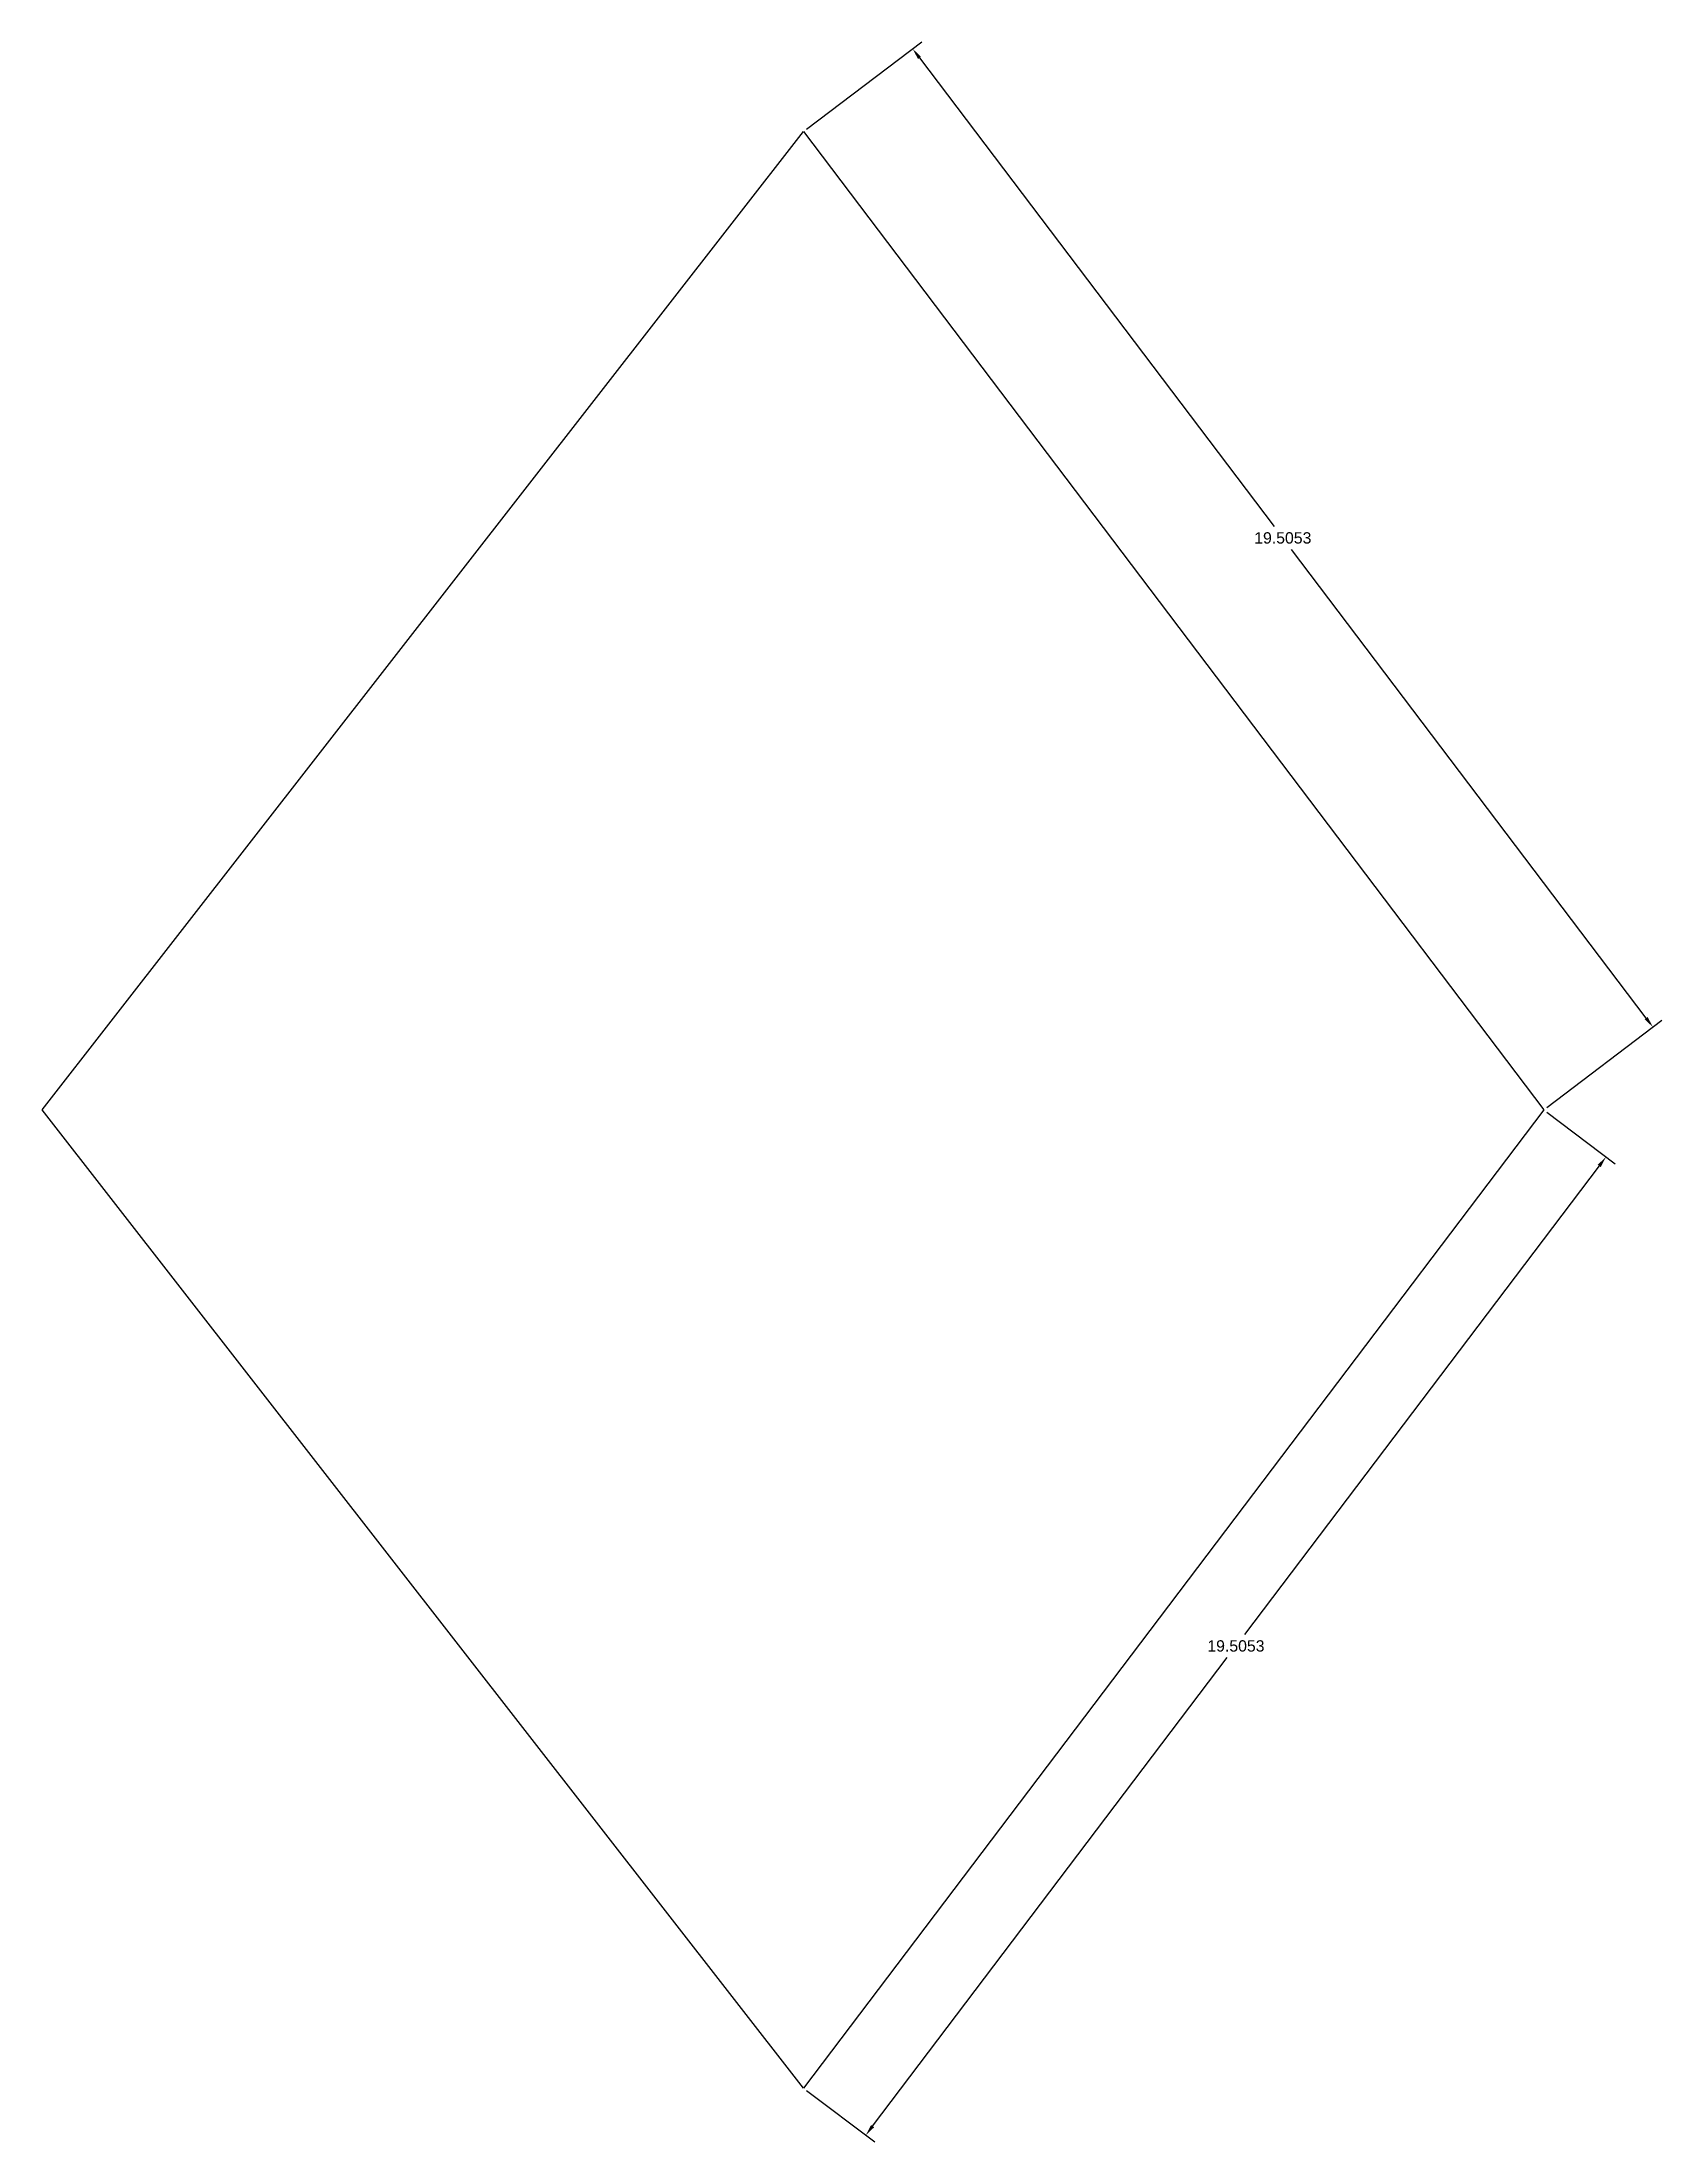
# Model space of a CAD drawing. Header units: inches. Extents: x 7.5 to 33.2, y 2.4 to 35.8.
import ezdxf

# ---------------------------------------------------------------- set-up
doc = ezdxf.new("R2010")
doc.units = ezdxf.units.IN
doc.header["$MEASUREMENT"] = 0
doc.styles.get("Standard").update_dxf_attribs({"font": 'arial.ttf'})
doc.dimstyles.get("Standard").update_dxf_attribs({"dimtxt": 0.18, "dimasz": 0.18, "dimexe": 0.18, "dimexo": 0.0625, "dimgap": 0.09, "dimtad": 0, "dimtih": 1, "dimtoh": 1, "dimdec": 4, "dimzin": 0, "dimdsep": 46, "dimtxsty": 'Standard', "dimcen": 0.09, "dimadec": 0, "dimazin": 0, "dimtfac": 1, "dimtdec": 4, "dimtofl": 0, "dimtmove": 0, "dimatfit": 3, "dimfxl": 1, "dimtolj": 1, "dimtzin": 0, "dimarcsym": 0})

# ---------------------------------------------------------------- blocks, each defined once
blk = doc.blocks.new('*D1')
at = {"color": 0, "lineweight": -2, "transparency": 16777216}
for p, q in [((31.392, 18.787), (32.477, 17.966)), ((32.225, 17.931), (26.588, 10.479)), ((20.675, 2.662), (26.312, 10.115)), ((19.626, 3.23), (20.71, 2.41))]:
    blk.add_line(p, q, dxfattribs=at)
at = {"color": 0, "transparency": 16777216}
for points in [[(32.201, 17.949), (32.249, 17.913), (32.333, 18.075)], [(20.651, 2.68), (20.699, 2.644), (20.567, 2.519)]]:
    blk.add_solid(points, dxfattribs=at)
at = {"layer": 'Defpoints', "color": 0, "transparency": 16777216}
for p in [(31.343, 18.824), (19.576, 3.268), (20.567, 2.519)]:
    blk.add_point(p, dxfattribs=at)
at = {"color": 0, "transparency": 16777216, "insert": (26.45, 10.297), "char_height": 0.18, "attachment_point": 5}
blk.add_mtext('\\A1;19.5053', dxfattribs=at)
blk = doc.blocks.new('*D2')
at = {"color": 0, "lineweight": -2, "transparency": 16777216}
for p, q in [((19.626, 34.418), (21.455, 35.803)), ((21.42, 35.55), (27.058, 28.098)), ((32.97, 20.281), (27.333, 27.734)), ((31.392, 18.862), (33.222, 20.246))]:
    blk.add_line(p, q, dxfattribs=at)
at = {"color": 0, "transparency": 16777216}
for points in [[(21.444, 35.569), (21.397, 35.532), (21.312, 35.694)], [(32.994, 20.299), (32.946, 20.263), (33.079, 20.138)]]:
    blk.add_solid(points, dxfattribs=at)
at = {"layer": 'Defpoints', "color": 0, "transparency": 16777216}
for p in [(19.576, 34.381), (33.079, 20.138), (31.343, 18.824)]:
    blk.add_point(p, dxfattribs=at)
at = {"color": 0, "transparency": 16777216, "insert": (27.195, 27.916), "char_height": 0.18, "attachment_point": 5}
blk.add_mtext('\\A1;19.5053', dxfattribs=at)

msp = doc.modelspace()

# ---------------------------------------------------------------- linework, layer by layer
msp.add_lwpolyline([(7.47279, 18.82443), (19.57579, 34.38078), (31.34259, 18.82443), (19.57579, 3.26808)], close=True)

# ---------------------------------------------------------------- dimensions: what is measured, and where the dimension line sits
for p1, p2, distance, picture, middle in [((19.57579, 34.38078), (31.34259, 18.82443), 2.17681, '*D2', (27.19529, 27.91579)), ((31.34259, 18.82443), (19.57579, 3.26808), 1.24243, '*D1', (26.45008, 10.29675))]:
    dim = msp.add_aligned_dim(p1=p1, p2=p2, distance=distance, dimstyle='Standard')
    dim.commit()
    dim.dimension.update_dxf_attribs({"geometry": picture, "text_midpoint": middle})

doc.saveas('drawing.dxf')
